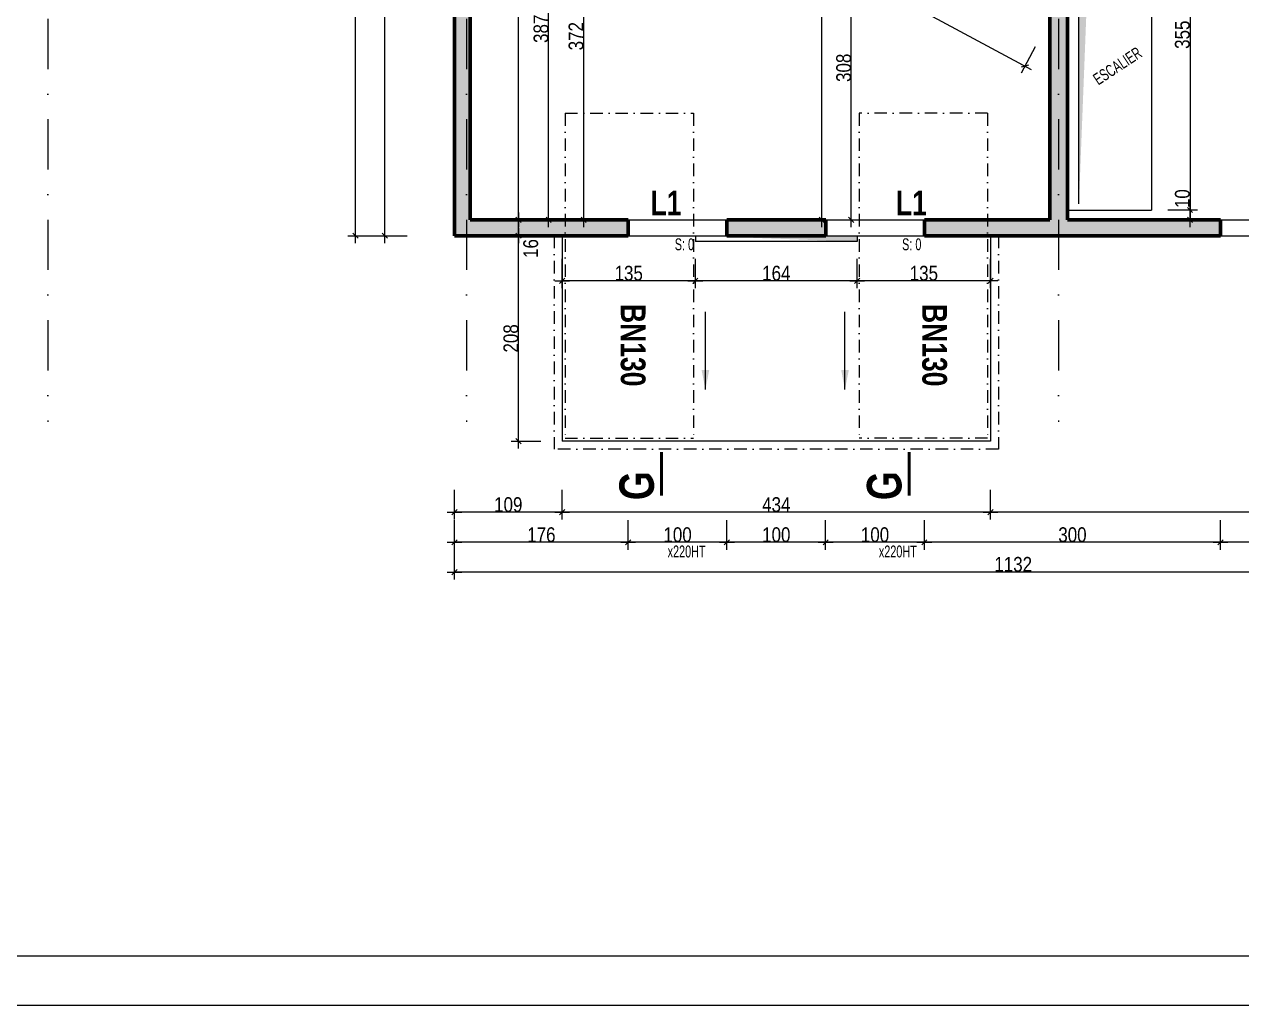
# Model space of a CAD drawing. Header units: millimetres. Extents: x -22 to 27383, y -3644 to 590.
# Drawn here: x 22110 to 23344, y -3610 to -2617 of the extents above; entities that cross this region are included whole.
import ezdxf
from ezdxf.enums import TextEntityAlignment as Align

# ---------------------------------------------------------------- set-up
doc = ezdxf.new("R2010")
doc.units = ezdxf.units.MM
doc.linetypes.add('CACHEX2', pattern=[19.05, 12.7, -6.35])
doc.linetypes.add('TIRETPTX2', pattern=[50.8, 25.4, -12.7, 0, -12.7])
for name, color, linetype in [('01-Cad 1', 2, 'Continuous'), ('01_cote_gen', 4, 'Continuous'), ('01_linteaux', 2, 'Continuous'), ('01_murs_sup', 2, 'CACHEX2'), ('01_poch_BN', 9, 'Continuous'), ('01_poch_murs', 253, 'Continuous'), ('01_texte', 230, 'Continuous'), ('AA_COTES', 2, 'Continuous')]:
    doc.layers.add(name, color=color, linetype=linetype)
doc.layers.add('01_murs_coup', color=5, linetype='Continuous', lineweight=60)
doc.layers.add('01_tram_axes', color=2, linetype='TIRETPTX2', lineweight=9)
doc.styles.add('ARIAL NA', font='ARIALN.TTF')
doc.styles.add('impact', font='impact.ttf')
doc.styles.add('STYLE2', font='ARIALN.TTF')
doc.dimstyles.new('JB50', dxfattribs={"dimscale": 0.1, "dimtxt": 150, "dimasz": 15, "dimexe": 0.1, "dimexo": 0.1, "dimgap": 0.09, "dimtad": 1, "dimdec": 1, "dimdsep": 46, "dimtxsty": 'STYLE2', "dimblk1": 'BOND_G', "dimblk2": 'BOND_D', "dimsah": 1, "dimcen": 1.5, "dimdle": 0.01, "dimse1": 1, "dimse2": 1, "dimclrd": 4, "dimclre": 2, "dimclrt": 6, "dimazin": 2, "dimtfac": 2.333333, "dimtdec": 1, "dimtix": 1, "dimtmove": 2, "dimatfit": 3, "dimldrblk": 'BOND_G', "dimfxl": 1, "dimtolj": 1, "dimtzin": 0, "dimarcsym": 0})

# ---------------------------------------------------------------- blocks, each defined once
blk = doc.blocks.new('BOND_G')
at = {"layer": 'AA_COTES', "color": 0}
for p, q in [((0, -5), (0, 15)), ((5, 0), (-5, 0)), ((1.77, 1.77), (-1.77, -1.77))]:
    blk.add_line(p, q, dxfattribs=at)
blk = doc.blocks.new('BOND_D')
at = {"layer": 'AA_COTES', "color": 0}
for p, q in [((5, 0), (-5, 0)), ((-1.77, -1.77), (1.77, 1.77)), ((0, 5), (0, -15))]:
    blk.add_line(p, q, dxfattribs=at)
blk = doc.blocks.new('*D2310')
at = {"layer": '01_cote_gen', "color": 4, "lineweight": -2, "transparency": 16777216}
blk.add_line((23676.7, -3171.4), (22547.7, -3171.4), dxfattribs=at)
at = {"layer": 'Defpoints', "color": 0, "transparency": 16777216}
for p in [(22546.2, -2830.8), (23678.2, -2830.8), (22546.2, -3171.4)]:
    blk.add_point(p, dxfattribs=at)
at = {"layer": '01_cote_gen', "color": 4, "lineweight": -2, "transparency": 16777216, "xscale": 1.5, "yscale": 1.5, "zscale": 1.5, "rotation": 180}
blk.add_blockref('BOND_D', (22546.2, -3171.4), dxfattribs=at)
at = {"layer": '01_cote_gen', "color": 4, "lineweight": -2, "transparency": 16777216, "xscale": 1.5, "yscale": 1.5, "zscale": 1.5}
blk.add_blockref('BOND_G', (23678.2, -3171.4), dxfattribs=at)
at = {"layer": '01_cote_gen', "color": 6, "transparency": 16777216, "insert": (23112.2, -3163.7), "char_height": 15, "attachment_point": 5, "style": 'STYLE2'}
blk.add_mtext('\\A1;1132', dxfattribs=at)
blk = doc.blocks.new('*D2317')
at = {"layer": '01_cote_gen', "color": 4, "lineweight": -2, "transparency": 16777216}
blk.add_line((23087.7, -2876.6), (22955.7, -2876.6), dxfattribs=at)
at = {"layer": 'Defpoints', "color": 0, "transparency": 16777216}
for p in [(22954.2, -2836.8), (23089.2, -2857.2), (22954.2, -2876.6)]:
    blk.add_point(p, dxfattribs=at)
at = {"layer": '01_cote_gen', "color": 4, "lineweight": -2, "transparency": 16777216, "xscale": 1.5, "yscale": 1.5, "zscale": 1.5, "rotation": 180}
blk.add_blockref('BOND_D', (22954.2, -2876.6), dxfattribs=at)
at = {"layer": '01_cote_gen', "color": 4, "lineweight": -2, "transparency": 16777216, "xscale": 1.5, "yscale": 1.5, "zscale": 1.5}
blk.add_blockref('BOND_G', (23089.2, -2876.6), dxfattribs=at)
at = {"layer": '01_cote_gen', "color": 6, "transparency": 16777216, "insert": (23021.7, -2868.9), "char_height": 15, "attachment_point": 5, "style": 'STYLE2'}
blk.add_mtext('\\A1;135', dxfattribs=at)
blk = doc.blocks.new('*D2318')
at = {"layer": '01_cote_gen', "color": 4, "lineweight": -2, "transparency": 16777216}
blk.add_line((22952.7, -2876.6), (22791.7, -2876.6), dxfattribs=at)
at = {"layer": 'Defpoints', "color": 0, "transparency": 16777216}
for p in [(22790.2, -2836.8), (22954.2, -2854.4), (22790.2, -2876.6)]:
    blk.add_point(p, dxfattribs=at)
at = {"layer": '01_cote_gen', "color": 4, "lineweight": -2, "transparency": 16777216, "xscale": 1.5, "yscale": 1.5, "zscale": 1.5, "rotation": 180}
blk.add_blockref('BOND_D', (22790.2, -2876.6), dxfattribs=at)
at = {"layer": '01_cote_gen', "color": 4, "lineweight": -2, "transparency": 16777216, "xscale": 1.5, "yscale": 1.5, "zscale": 1.5}
blk.add_blockref('BOND_G', (22954.2, -2876.6), dxfattribs=at)
at = {"layer": '01_cote_gen', "color": 6, "transparency": 16777216, "insert": (22872.2, -2868.9), "char_height": 15, "attachment_point": 5, "style": 'STYLE2'}
blk.add_mtext('\\A1;164', dxfattribs=at)
blk = doc.blocks.new('*D2319')
at = {"layer": '01_cote_gen', "color": 4, "lineweight": -2, "transparency": 16777216}
blk.add_line((22788.7, -2876.6), (22656.7, -2876.6), dxfattribs=at)
at = {"layer": 'Defpoints', "color": 0, "transparency": 16777216}
for p in [(22655.2, -2855.3), (22790.2, -2869.1), (22655.2, -2876.6)]:
    blk.add_point(p, dxfattribs=at)
at = {"layer": '01_cote_gen', "color": 4, "lineweight": -2, "transparency": 16777216, "xscale": 1.5, "yscale": 1.5, "zscale": 1.5, "rotation": 180}
blk.add_blockref('BOND_D', (22655.2, -2876.6), dxfattribs=at)
at = {"layer": '01_cote_gen', "color": 4, "lineweight": -2, "transparency": 16777216, "xscale": 1.5, "yscale": 1.5, "zscale": 1.5}
blk.add_blockref('BOND_G', (22790.2, -2876.6), dxfattribs=at)
at = {"layer": '01_cote_gen', "color": 6, "transparency": 16777216, "insert": (22722.7, -2868.9), "char_height": 15, "attachment_point": 5, "style": 'STYLE2'}
blk.add_mtext('\\A1;135', dxfattribs=at)
blk = doc.blocks.new('*D2321')
at = {"layer": '01_cote_gen', "color": 4, "lineweight": -2, "transparency": 16777216}
blk.add_line((23420.7, -3141.3), (23323.7, -3141.3), dxfattribs=at)
at = {"layer": 'Defpoints', "color": 0, "transparency": 16777216}
for p in [(23322.2, -2830.8), (23422.2, -2830.8), (23322.2, -3141.3)]:
    blk.add_point(p, dxfattribs=at)
at = {"layer": '01_cote_gen', "color": 4, "lineweight": -2, "transparency": 16777216, "xscale": 1.5, "yscale": 1.5, "zscale": 1.5, "rotation": 180}
blk.add_blockref('BOND_D', (23322.2, -3141.3), dxfattribs=at)
at = {"layer": '01_cote_gen', "color": 4, "lineweight": -2, "transparency": 16777216, "xscale": 1.5, "yscale": 1.5, "zscale": 1.5}
blk.add_blockref('BOND_G', (23422.2, -3141.3), dxfattribs=at)
at = {"layer": '01_cote_gen', "color": 6, "transparency": 16777216, "insert": (23372.2, -3133.7), "char_height": 15, "attachment_point": 5, "style": 'STYLE2'}
blk.add_mtext('\\A1;100', dxfattribs=at)
blk = doc.blocks.new('*D2322')
at = {"layer": '01_cote_gen', "color": 4, "lineweight": -2, "transparency": 16777216}
blk.add_line((23320.7, -3141.3), (23023.7, -3141.3), dxfattribs=at)
at = {"layer": 'Defpoints', "color": 0, "transparency": 16777216}
for p in [(23022.2, -2830.8), (23322.2, -2830.8), (23022.2, -3141.3)]:
    blk.add_point(p, dxfattribs=at)
at = {"layer": '01_cote_gen', "color": 4, "lineweight": -2, "transparency": 16777216, "xscale": 1.5, "yscale": 1.5, "zscale": 1.5, "rotation": 180}
blk.add_blockref('BOND_D', (23022.2, -3141.3), dxfattribs=at)
at = {"layer": '01_cote_gen', "color": 4, "lineweight": -2, "transparency": 16777216, "xscale": 1.5, "yscale": 1.5, "zscale": 1.5}
blk.add_blockref('BOND_G', (23322.2, -3141.3), dxfattribs=at)
at = {"layer": '01_cote_gen', "color": 6, "transparency": 16777216, "insert": (23172.2, -3133.7), "char_height": 15, "attachment_point": 5, "style": 'STYLE2'}
blk.add_mtext('\\A1;300', dxfattribs=at)
blk = doc.blocks.new('*D2323')
at = {"layer": '01_cote_gen', "color": 4, "lineweight": -2, "transparency": 16777216}
blk.add_line((23020.7, -3141.3), (22923.7, -3141.3), dxfattribs=at)
at = {"layer": 'Defpoints', "color": 0, "transparency": 16777216}
for p in [(22922.2, -2822.8), (23022.2, -2830.8), (22922.2, -3141.3)]:
    blk.add_point(p, dxfattribs=at)
at = {"layer": '01_cote_gen', "color": 4, "lineweight": -2, "transparency": 16777216, "xscale": 1.5, "yscale": 1.5, "zscale": 1.5, "rotation": 180}
blk.add_blockref('BOND_D', (22922.2, -3141.3), dxfattribs=at)
at = {"layer": '01_cote_gen', "color": 4, "lineweight": -2, "transparency": 16777216, "xscale": 1.5, "yscale": 1.5, "zscale": 1.5}
blk.add_blockref('BOND_G', (23022.2, -3141.3), dxfattribs=at)
at = {"layer": '01_cote_gen', "color": 6, "transparency": 16777216, "insert": (22972.2, -3133.7), "char_height": 15, "attachment_point": 5, "style": 'STYLE2'}
blk.add_mtext('\\A1;100', dxfattribs=at)
blk = doc.blocks.new('*D2324')
at = {"layer": '01_cote_gen', "color": 4, "lineweight": -2, "transparency": 16777216}
blk.add_line((22920.7, -3141.3), (22823.7, -3141.3), dxfattribs=at)
at = {"layer": 'Defpoints', "color": 0, "transparency": 16777216}
for p in [(22822.2, -2822.8), (22922.2, -2822.8), (22822.2, -3141.3)]:
    blk.add_point(p, dxfattribs=at)
at = {"layer": '01_cote_gen', "color": 4, "lineweight": -2, "transparency": 16777216, "xscale": 1.5, "yscale": 1.5, "zscale": 1.5, "rotation": 180}
blk.add_blockref('BOND_D', (22822.2, -3141.3), dxfattribs=at)
at = {"layer": '01_cote_gen', "color": 4, "lineweight": -2, "transparency": 16777216, "xscale": 1.5, "yscale": 1.5, "zscale": 1.5}
blk.add_blockref('BOND_G', (22922.2, -3141.3), dxfattribs=at)
at = {"layer": '01_cote_gen', "color": 6, "transparency": 16777216, "insert": (22872.2, -3133.7), "char_height": 15, "attachment_point": 5, "style": 'STYLE2'}
blk.add_mtext('\\A1;100', dxfattribs=at)
blk = doc.blocks.new('*D2325')
at = {"layer": '01_cote_gen', "color": 4, "lineweight": -2, "transparency": 16777216}
blk.add_line((22820.7, -3141.3), (22723.7, -3141.3), dxfattribs=at)
at = {"layer": 'Defpoints', "color": 0, "transparency": 16777216}
for p in [(22722.2, -2822.8), (22822.2, -2822.8), (22722.2, -3141.3)]:
    blk.add_point(p, dxfattribs=at)
at = {"layer": '01_cote_gen', "color": 4, "lineweight": -2, "transparency": 16777216, "xscale": 1.5, "yscale": 1.5, "zscale": 1.5, "rotation": 180}
blk.add_blockref('BOND_D', (22722.2, -3141.3), dxfattribs=at)
at = {"layer": '01_cote_gen', "color": 4, "lineweight": -2, "transparency": 16777216, "xscale": 1.5, "yscale": 1.5, "zscale": 1.5}
blk.add_blockref('BOND_G', (22822.2, -3141.3), dxfattribs=at)
at = {"layer": '01_cote_gen', "color": 6, "transparency": 16777216, "insert": (22772.2, -3133.7), "char_height": 15, "attachment_point": 5, "style": 'STYLE2'}
blk.add_mtext('\\A1;100', dxfattribs=at)
blk = doc.blocks.new('*D2326')
at = {"layer": '01_cote_gen', "color": 4, "lineweight": -2, "transparency": 16777216}
blk.add_line((22720.7, -3141.3), (22547.7, -3141.3), dxfattribs=at)
at = {"layer": 'Defpoints', "color": 0, "transparency": 16777216}
for p in [(22722.2, -2822.8), (22546.2, -2830.8), (22546.2, -3141.3)]:
    blk.add_point(p, dxfattribs=at)
at = {"layer": '01_cote_gen', "color": 4, "lineweight": -2, "transparency": 16777216, "xscale": 1.5, "yscale": 1.5, "zscale": 1.5, "rotation": 180}
blk.add_blockref('BOND_D', (22546.2, -3141.3), dxfattribs=at)
at = {"layer": '01_cote_gen', "color": 4, "lineweight": -2, "transparency": 16777216, "xscale": 1.5, "yscale": 1.5, "zscale": 1.5}
blk.add_blockref('BOND_G', (22722.2, -3141.3), dxfattribs=at)
at = {"layer": '01_cote_gen', "color": 6, "transparency": 16777216, "insert": (22634.2, -3133.7), "char_height": 15, "attachment_point": 5, "style": 'STYLE2'}
blk.add_mtext('\\A1;176', dxfattribs=at)
blk = doc.blocks.new('*D2327')
at = {"layer": '01_cote_gen', "color": 4, "lineweight": -2, "transparency": 16777216}
blk.add_line((23676.7, -3110.8), (23090.7, -3110.8), dxfattribs=at)
at = {"layer": 'Defpoints', "color": 0, "transparency": 16777216}
for p in [(23678.2, -2830.8), (23089.2, -3038.8), (23089.2, -3110.8)]:
    blk.add_point(p, dxfattribs=at)
at = {"layer": '01_cote_gen', "color": 4, "lineweight": -2, "transparency": 16777216, "xscale": 1.5, "yscale": 1.5, "zscale": 1.5, "rotation": 180}
blk.add_blockref('BOND_D', (23089.2, -3110.8), dxfattribs=at)
at = {"layer": '01_cote_gen', "color": 4, "lineweight": -2, "transparency": 16777216, "xscale": 1.5, "yscale": 1.5, "zscale": 1.5}
blk.add_blockref('BOND_G', (23678.2, -3110.8), dxfattribs=at)
at = {"layer": '01_cote_gen', "color": 6, "transparency": 16777216, "insert": (23383.7, -3103.2), "char_height": 15, "attachment_point": 5, "style": 'STYLE2'}
blk.add_mtext('\\A1;589', dxfattribs=at)
blk = doc.blocks.new('*D2328')
at = {"layer": '01_cote_gen', "color": 4, "lineweight": -2, "transparency": 16777216}
blk.add_line((23087.7, -3110.8), (22656.7, -3110.8), dxfattribs=at)
at = {"layer": 'Defpoints', "color": 0, "transparency": 16777216}
for p in [(22655.2, -3038.8), (23089.2, -3038.8), (22655.2, -3110.8)]:
    blk.add_point(p, dxfattribs=at)
at = {"layer": '01_cote_gen', "color": 4, "lineweight": -2, "transparency": 16777216, "xscale": 1.5, "yscale": 1.5, "zscale": 1.5, "rotation": 180}
blk.add_blockref('BOND_D', (22655.2, -3110.8), dxfattribs=at)
at = {"layer": '01_cote_gen', "color": 4, "lineweight": -2, "transparency": 16777216, "xscale": 1.5, "yscale": 1.5, "zscale": 1.5}
blk.add_blockref('BOND_G', (23089.2, -3110.8), dxfattribs=at)
at = {"layer": '01_cote_gen', "color": 6, "transparency": 16777216, "insert": (22872.2, -3103.2), "char_height": 15, "attachment_point": 5, "style": 'STYLE2'}
blk.add_mtext('\\A1;434', dxfattribs=at)
blk = doc.blocks.new('*D2329')
at = {"layer": '01_cote_gen', "color": 4, "lineweight": -2, "transparency": 16777216}
blk.add_line((22653.7, -3110.8), (22547.7, -3110.8), dxfattribs=at)
at = {"layer": 'Defpoints', "color": 0, "transparency": 16777216}
for p in [(22546.2, -2830.8), (22655.2, -3038.8), (22546.2, -3110.8)]:
    blk.add_point(p, dxfattribs=at)
at = {"layer": '01_cote_gen', "color": 4, "lineweight": -2, "transparency": 16777216, "xscale": 1.5, "yscale": 1.5, "zscale": 1.5, "rotation": 180}
blk.add_blockref('BOND_D', (22546.2, -3110.8), dxfattribs=at)
at = {"layer": '01_cote_gen', "color": 4, "lineweight": -2, "transparency": 16777216, "xscale": 1.5, "yscale": 1.5, "zscale": 1.5}
blk.add_blockref('BOND_G', (22655.2, -3110.8), dxfattribs=at)
at = {"layer": '01_cote_gen', "color": 6, "transparency": 16777216, "insert": (22600.7, -3103.2), "char_height": 15, "attachment_point": 5, "style": 'STYLE2'}
blk.add_mtext('\\A1;109', dxfattribs=at)
blk = doc.blocks.new('*D2363')
at = {"layer": '01_cote_gen', "color": 4, "lineweight": -2, "transparency": 16777216}
blk.add_line((22611, -3037.3), (22611, -2832.3), dxfattribs=at)
at = {"layer": 'Defpoints', "color": 0, "transparency": 16777216}
for p in [(22611, -2830.8), (22621.4, -2830.8), (22655.2, -3038.8)]:
    blk.add_point(p, dxfattribs=at)
at = {"layer": '01_cote_gen', "color": 4, "lineweight": -2, "transparency": 16777216, "xscale": 1.5, "yscale": 1.5, "zscale": 1.5}
for name, p, rotation in [('BOND_D', (22611, -2830.8), 90), ('BOND_G', (22611, -3038.8), 270)]:
    blk.add_blockref(name, p, dxfattribs=dict(at, rotation=rotation))
at = {"layer": '01_cote_gen', "color": 6, "transparency": 16777216, "insert": (22603.4, -2934.8), "char_height": 15, "attachment_point": 5, "rotation": 90, "style": 'STYLE2'}
blk.add_mtext('\\A1;208', dxfattribs=at)
blk = doc.blocks.new('*D2364')
at = {"layer": '01_cote_gen', "color": 4, "lineweight": -2, "transparency": 16777216}
blk.add_line((22611, -2829.3), (22611, -2816.3), dxfattribs=at)
at = {"layer": 'Defpoints', "color": 0, "transparency": 16777216}
for p in [(22611, -2814.8), (22642.2, -2814.8), (22621.4, -2830.8)]:
    blk.add_point(p, dxfattribs=at)
at = {"layer": '01_cote_gen', "color": 4, "lineweight": -2, "transparency": 16777216, "xscale": 1.5, "yscale": 1.5, "zscale": 1.5}
for name, p, rotation in [('BOND_D', (22611, -2814.8), 90), ('BOND_G', (22611, -2830.8), 270)]:
    blk.add_blockref(name, p, dxfattribs=dict(at, rotation=rotation))
at = {"layer": '01_cote_gen', "color": 6, "transparency": 16777216, "insert": (22623.5, -2843.8), "char_height": 15, "attachment_point": 5, "rotation": 90, "style": 'STYLE2'}
blk.add_mtext('\\A1;16', dxfattribs=at)
blk = doc.blocks.new('*D2365')
at = {"layer": '01_cote_gen', "color": 4, "lineweight": -2, "transparency": 16777216}
blk.add_line((22611, -2813.3), (22611, -1905.3), dxfattribs=at)
at = {"layer": 'Defpoints', "color": 0, "transparency": 16777216}
for p in [(22611, -1903.8), (22686, -1903.8), (22642.2, -2814.8)]:
    blk.add_point(p, dxfattribs=at)
at = {"layer": '01_cote_gen', "color": 4, "lineweight": -2, "transparency": 16777216, "xscale": 1.5, "yscale": 1.5, "zscale": 1.5}
for name, p, rotation in [('BOND_D', (22611, -1903.8), 90), ('BOND_G', (22611, -2814.8), 270)]:
    blk.add_blockref(name, p, dxfattribs=dict(at, rotation=rotation))
at = {"layer": '01_cote_gen', "color": 6, "transparency": 16777216, "insert": (22603.4, -2359.3), "char_height": 15, "attachment_point": 5, "rotation": 90, "style": 'STYLE2'}
blk.add_mtext('\\A1;911', dxfattribs=at)
blk = doc.blocks.new('*D2387')
at = {"layer": '01_cote_gen', "color": 4, "lineweight": -2, "transparency": 16777216}
blk.add_line((22641.6, -2813.3), (22641.6, -2429.3), dxfattribs=at)
at = {"layer": 'Defpoints', "color": 0, "transparency": 16777216}
for p in [(22641.6, -2427.8), (22806.2, -2427.8), (22638.7, -2814.8)]:
    blk.add_point(p, dxfattribs=at)
at = {"layer": '01_cote_gen', "color": 4, "lineweight": -2, "transparency": 16777216, "xscale": 1.5, "yscale": 1.5, "zscale": 1.5}
for name, p, rotation in [('BOND_D', (22641.6, -2427.8), 90), ('BOND_G', (22641.6, -2814.8), 270)]:
    blk.add_blockref(name, p, dxfattribs=dict(at, rotation=rotation))
at = {"layer": '01_cote_gen', "color": 6, "transparency": 16777216, "insert": (22633.9, -2621.3), "char_height": 15, "attachment_point": 5, "rotation": 90, "style": 'STYLE2'}
blk.add_mtext('\\A1;387', dxfattribs=at)
blk = doc.blocks.new('*D2415')
at = {"layer": '01_cote_gen', "color": 4, "lineweight": -2, "transparency": 16777216}
blk.add_line((23291.3, -2451.3), (23291.3, -2803.3), dxfattribs=at)
at = {"layer": 'Defpoints', "color": 0, "transparency": 16777216}
for p in [(23252.2, -2449.8), (23252.2, -2804.8), (23291.3, -2804.8)]:
    blk.add_point(p, dxfattribs=at)
at = {"layer": '01_cote_gen', "color": 4, "lineweight": -2, "transparency": 16777216, "xscale": 1.5, "yscale": 1.5, "zscale": 1.5}
for name, p, rotation in [('BOND_G', (23291.3, -2449.8), 90), ('BOND_D', (23291.3, -2804.8), 270)]:
    blk.add_blockref(name, p, dxfattribs=dict(at, rotation=rotation))
at = {"layer": '01_cote_gen', "color": 6, "transparency": 16777216, "insert": (23283.6, -2627.3), "char_height": 15, "attachment_point": 5, "rotation": 90, "style": 'STYLE2'}
blk.add_mtext('\\A1;355', dxfattribs=at)
blk = doc.blocks.new('*D2416')
at = {"layer": '01_cote_gen', "color": 4, "lineweight": -2, "transparency": 16777216}
blk.add_line((23291.3, -2806.3), (23291.3, -2813.3), dxfattribs=at)
at = {"layer": 'Defpoints', "color": 0, "transparency": 16777216}
for p in [(23252.2, -2804.8), (23252.2, -2814.8), (23291.3, -2814.8)]:
    blk.add_point(p, dxfattribs=at)
at = {"layer": '01_cote_gen', "color": 4, "lineweight": -2, "transparency": 16777216, "xscale": 1.5, "yscale": 1.5, "zscale": 1.5}
for name, p, rotation in [('BOND_G', (23291.3, -2804.8), 90), ('BOND_D', (23291.3, -2814.8), 270)]:
    blk.add_blockref(name, p, dxfattribs=dict(at, rotation=rotation))
at = {"layer": '01_cote_gen', "color": 6, "transparency": 16777216, "insert": (23283.6, -2793.3), "char_height": 15, "attachment_point": 5, "rotation": 90, "style": 'STYLE2'}
blk.add_mtext('\\A1;10', dxfattribs=at)
blk = doc.blocks.new('*D2515')
at = {"layer": '01_cote_gen', "color": 4, "lineweight": -2, "transparency": 16777216}
blk.add_line((22475.6, -2829.3), (22475.6, -2314.3), dxfattribs=at)
at = {"layer": 'Defpoints', "color": 0, "transparency": 16777216}
for p in [(22475.6, -2312.8), (22533.1, -2312.8), (22533.2, -2830.8)]:
    blk.add_point(p, dxfattribs=at)
at = {"layer": '01_cote_gen', "color": 4, "lineweight": -2, "transparency": 16777216, "xscale": 1.5, "yscale": 1.5, "zscale": 1.5}
for name, p, rotation in [('BOND_D', (22475.6, -2312.8), 90), ('BOND_G', (22475.6, -2830.8), 270)]:
    blk.add_blockref(name, p, dxfattribs=dict(at, rotation=rotation))
at = {"layer": '01_cote_gen', "color": 6, "transparency": 16777216, "insert": (22467.9, -2571.8), "char_height": 15, "attachment_point": 5, "rotation": 90, "style": 'STYLE2'}
blk.add_mtext('\\A1;518', dxfattribs=at)
blk = doc.blocks.new('*D2516')
at = {"layer": '01_cote_gen', "color": 4, "lineweight": -2, "transparency": 16777216}
blk.add_line((22445.8, -2829.3), (22445.8, -1905.3), dxfattribs=at)
at = {"layer": 'Defpoints', "color": 0, "transparency": 16777216}
for p in [(22445.8, -1903.8), (22498.1, -1903.8), (22498.1, -2830.8)]:
    blk.add_point(p, dxfattribs=at)
at = {"layer": '01_cote_gen', "color": 4, "lineweight": -2, "transparency": 16777216, "xscale": 1.5, "yscale": 1.5, "zscale": 1.5}
for name, p, rotation in [('BOND_D', (22445.8, -1903.8), 90), ('BOND_G', (22445.8, -2830.8), 270)]:
    blk.add_blockref(name, p, dxfattribs=dict(at, rotation=rotation))
at = {"layer": '01_cote_gen', "color": 6, "transparency": 16777216, "insert": (22438.1, -2367.3), "char_height": 15, "attachment_point": 5, "rotation": 90, "style": 'STYLE2'}
blk.add_mtext('\\A1;927', dxfattribs=at)
blk = doc.blocks.new('*D2672')
at = {"layer": '01_cote_gen', "color": 4, "lineweight": -2, "transparency": 16777216}
blk.add_line((22948.1, -2813.3), (22948.1, -2508.3), dxfattribs=at)
at = {"layer": 'Defpoints', "color": 0, "transparency": 16777216}
for p in [(22948.1, -2506.8), (22970.6, -2506.8), (22953.9, -2814.8)]:
    blk.add_point(p, dxfattribs=at)
at = {"layer": '01_cote_gen', "color": 4, "lineweight": -2, "transparency": 16777216, "xscale": 1.5, "yscale": 1.5, "zscale": 1.5}
for name, p, rotation in [('BOND_D', (22948.1, -2506.8), 90), ('BOND_G', (22948.1, -2814.8), 270)]:
    blk.add_blockref(name, p, dxfattribs=dict(at, rotation=rotation))
at = {"layer": '01_cote_gen', "color": 6, "transparency": 16777216, "insert": (22940.5, -2660.8), "char_height": 15, "attachment_point": 5, "rotation": 90, "style": 'STYLE2'}
blk.add_mtext('\\A1;308', dxfattribs=at)
blk = doc.blocks.new('*D2688')
at = {"layer": '01_cote_gen', "color": 4, "lineweight": -2, "transparency": 16777216}
blk.add_line((22918.2, -2813.3), (22918.2, -1905.3), dxfattribs=at)
at = {"layer": 'Defpoints', "color": 0, "transparency": 16777216}
for p in [(22918.2, -1903.8), (22933.4, -1903.8), (22940.6, -2814.8)]:
    blk.add_point(p, dxfattribs=at)
at = {"layer": '01_cote_gen', "color": 4, "lineweight": -2, "transparency": 16777216, "xscale": 1.5, "yscale": 1.5, "zscale": 1.5}
for name, p, rotation in [('BOND_D', (22918.2, -1903.8), 90), ('BOND_G', (22918.2, -2814.8), 270)]:
    blk.add_blockref(name, p, dxfattribs=dict(at, rotation=rotation))
at = {"layer": '01_cote_gen', "color": 6, "transparency": 16777216, "insert": (22910.5, -2359.3), "char_height": 15, "attachment_point": 5, "rotation": 90, "style": 'STYLE2'}
blk.add_mtext('\\A1;911', dxfattribs=at)
blk = doc.blocks.new('*D2710')
at = {"layer": '01_poch_BN', "color": 4, "lineweight": -2, "transparency": 16777216}
blk.add_line((22677.1, -2813.3), (22677.1, -2444.3), dxfattribs=at)
at = {"layer": 'Defpoints', "color": 0, "transparency": 16777216}
for p in [(22677.1, -2442.8), (22693.3, -2442.8), (22693.3, -2814.8)]:
    blk.add_point(p, dxfattribs=at)
at = {"layer": '01_poch_BN', "color": 4, "lineweight": -2, "transparency": 16777216, "xscale": 1.5, "yscale": 1.5, "zscale": 1.5}
for name, p, rotation in [('BOND_D', (22677.1, -2442.8), 90), ('BOND_G', (22677.1, -2814.8), 270)]:
    blk.add_blockref(name, p, dxfattribs=dict(at, rotation=rotation))
at = {"layer": '01_poch_BN', "color": 6, "transparency": 16777216, "insert": (22669.4, -2628.8), "char_height": 15, "attachment_point": 5, "rotation": 90, "style": 'STYLE2'}
blk.add_mtext('\\A1;372', dxfattribs=at)
blk = doc.blocks.new('*D2716')
at = {"layer": '01_cote_gen', "color": 4, "lineweight": -2, "transparency": 16777216}
blk.add_line((23122.7, -2658.5), (22782.3, -2475.4), dxfattribs=at)
at = {"layer": 'Defpoints', "color": 0, "transparency": 16777216}
for p in [(22806.2, -2427.8), (22781, -2474.7), (23149.2, -2612.3)]:
    blk.add_point(p, dxfattribs=at)
at = {"layer": '01_cote_gen', "color": 4, "lineweight": -2, "transparency": 16777216, "xscale": 1.5, "yscale": 1.5, "zscale": 1.5}
for name, p, rotation in [('BOND_D', (22781, -2474.7), 151.7272085159852), ('BOND_G', (23124, -2659.2), 331.7272085159852)]:
    blk.add_blockref(name, p, dxfattribs=dict(at, rotation=rotation))
at = {"layer": '01_cote_gen', "color": 6, "transparency": 16777216, "insert": (22888.8, -2522.5), "char_height": 15, "attachment_point": 5, "rotation": 331.7272, "style": 'STYLE2'}
blk.add_mtext('\\A1;389.5', dxfattribs=at)

msp = doc.modelspace()

# ---------------------------------------------------------------- hatches: boundary and pattern name
at = {"layer": '01_murs_sup'}
h = msp.add_hatch(dxfattribs=at)
h.set_pattern_fill('DASH', color=256, scale=2.5, angle=135)
h.set_pattern_definition([(135, (-632.5555, 11538.144), (-11.2253202, 9e-16), [7.9375, -7.9375])])
h.paths.add_polyline_path([(21546.28, -257.83), (21756.83, -257.83), (21756.83, -241.83), (21530.28, -241.83), (21530.28, -868.95), (21804.22, -868.94), (21804.22, -850.94), (21546.28, -850.95)])
h.paths.add_polyline_path([(22014.97, -241.83), (21856.83, -241.83), (21856.83, -257.83), (22014.97, -257.83)])
h.paths.add_polyline_path([(22332.66, -241.83), (22214.97, -241.83), (22214.97, -257.83), (22264.97, -257.83), (22264.97, -850.84), (21907.42, -850.84), (21907.42, -868.93), (22626.98, -868.88), (22626.97, -850.88), (22282.97, -850.91), (22282.97, -257.83), (22332.66, -257.83)])
h.paths.add_polyline_path([(22652.74, -241.83), (22432.66, -241.83), (22432.66, -257.83), (22652.74, -257.83)])
h.paths.add_polyline_path([(23401.4, -241.83), (22952.74, -241.83), (22952.74, -257.83), (23149.24, -257.83), (23149.24, -815.86), (22963.24, -815.86), (22963.24, -850.86), (22728.97, -850.91), (22728.98, -868.91), (22981.24, -868.86), (22981.24, -833.86), (23149.24, -833.86), (23149.24, -895.71), (23167.24, -895.71), (23167.24, -257.83), (23401.4, -257.83)])
h.paths.add_polyline_path([(23678.24, -241.83), (23501.4, -241.83), (23501.4, -257.83), (23662.24, -257.83), (23662.24, -408.79), (23678.24, -408.79)])
h.paths.add_polyline_path([(23678.24, -708.79), (23662.24, -708.79), (23662.24, -1067.83), (23167.24, -1067.83), (23167.24, -998.91), (23149.24, -998.91), (23149.24, -1778.83), (23167.24, -1778.83), (23167.24, -1085.83), (23662.24, -1085.83), (23662.24, -1208.79), (23678.24, -1208.79)])
h.paths.add_polyline_path([(23018.84, -998.87), (22913.84, -998.87), (22913.84, -1016.87), (23000.84, -1016.87), (23000.84, -1677.83), (22965.84, -1677.83), (22965.84, -1885.83), (22562.18, -1885.83), (22562.18, -1756.03), (22546.18, -1756.03), (22546.18, -2312.92), (22562.18, -2312.92), (22562.18, -1903.83), (23000.84, -1903.83), (23000.84, -1923.83), (23018.84, -1923.83), (23018.84, -1885.83), (22983.84, -1885.83), (22983.84, -1695.83), (23018.84, -1695.83)])
h.paths.add_polyline_path([(22562.18, -1609.83), (22526.42, -1609.83), (22526.42, -1625.83), (22546.18, -1625.83), (22546.18, -1656.03), (22562.18, -1656.03)])
h.paths.add_polyline_path([(22282.97, -1016.87), (22811.84, -1016.87), (22811.84, -998.87), (22200.97, -998.87), (22200.97, -1016.87), (22264.97, -1016.87), (22264.97, -1609.83), (22190.8, -1609.83), (22190.8, -1625.83), (22326.42, -1625.83), (22326.42, -1609.83), (22282.97, -1609.83)])
h.paths.add_polyline_path([(21990.8, -1609.83), (21891.59, -1609.83), (21891.59, -1625.83), (21990.8, -1625.83)], flags=17)
h.paths.add_polyline_path([(21791.59, -1609.83), (21546.28, -1609.83), (21546.28, -1016.87), (22098.97, -1016.87), (22098.97, -998.87), (21530.28, -998.87), (21530.28, -1625.83), (21791.59, -1625.83)])
h.paths.add_polyline_path([(23678.24, -1508.79), (23662.24, -1508.79), (23662.24, -1885.83), (23167.24, -1885.83), (23167.24, -1880.83), (23149.24, -1880.83), (23149.24, -1963.83), (23167.24, -1963.83), (23167.24, -1903.83), (23662.24, -1903.83), (23662.24, -2008.79), (23678.24, -2008.79)])
h.paths.add_polyline_path([(23678.24, -2108.79), (23662.24, -2108.79), (23662.24, -2408.79), (23678.24, -2408.79)])
h.paths.add_polyline_path([(23322.24, -2814.73), (23167.24, -2814.73), (23167.24, -2065.83), (23149.24, -2065.83), (23149.24, -2179.84), (23018.84, -2179.84), (23018.84, -2025.83), (23000.84, -2025.83), (23000.84, -2197.84), (23149.24, -2197.84), (23149.24, -2814.73), (23022.24, -2814.73), (23022.24, -2830.73), (23322.24, -2830.73)])
h.paths.add_polyline_path([(23678.24, -2708.79), (23662.24, -2708.79), (23662.24, -2814.73), (23422.24, -2814.73), (23422.24, -2830.73), (23678.24, -2830.73)])
h.paths.add_polyline_path([(22722.24, -2814.73), (22562.18, -2814.73), (22562.18, -2412.92), (22546.18, -2412.92), (22546.18, -2830.73), (22722.24, -2830.73)])
at = {"layer": '01_poch_murs'}
h = msp.add_hatch(color=256, dxfattribs=at)
h.dxf.hatch_style = 1
h.paths.add_polyline_path([(22562.24, -1903.83), (22546.24, -1903.83), (22546.24, -2212.82), (22562.24, -2212.82)])
h.paths.add_polyline_path([(22562.24, -2312.82), (22546.24, -2312.82), (22546.24, -2830.83), (22722.24, -2830.83), (22722.24, -2814.83), (22562.24, -2814.83)])
h.paths.add_polyline_path([(23167.24, -2179.84), (23019.24, -2179.84), (23019.24, -2197.84), (23149.24, -2197.84), (23149.24, -2814.83), (23022.24, -2814.83), (23022.24, -2830.83), (23322.24, -2830.83), (23322.24, -2814.83), (23167.24, -2814.83)])
h = msp.add_hatch(color=256, dxfattribs=at)
h.dxf.hatch_style = 1
h.paths.add_polyline_path([(22922.24, -2814.83), (22822.24, -2814.83), (22822.24, -2830.83), (22922.24, -2830.83)])
h.paths.add_polyline_path([(23678.24, -2708.83), (23662.24, -2708.83), (23662.24, -2814.83), (23422.24, -2814.83), (23422.24, -2830.83), (23678.24, -2830.83)])
h.paths.add_polyline_path([(23678.24, -2508.83), (23662.24, -2508.83), (23662.24, -2608.83), (23678.24, -2608.83)])
h.paths.add_polyline_path([(23678.24, -2108.83), (23662.24, -2108.83), (23662.24, -2408.83), (23678.24, -2408.83)])

# ---------------------------------------------------------------- linework, layer by layer
at = {"layer": '01-Cad 1'}
for p, q in [((26332.59, -3560.46), (21305.74, -3560.46)), ((26332.59, -3610.46), (21255.74, -3610.46))]:
    msp.add_line(p, q, dxfattribs=at)
at = {"layer": '01_linteaux'}
for p, q in [((23252.24, -2449.83), (23252.24, -2804.83)), ((23167.24, -2804.83), (23252.24, -2804.83)), ((22722.24, -2814.83), (22822.24, -2814.83)), ((22922.24, -2814.83), (23022.24, -2814.83)), ((23322.24, -2814.83), (23422.24, -2814.83)), ((22655.24, -2830.83), (22655.24, -3038.83)), ((22722.24, -2830.83), (22822.24, -2830.83)), ((22790.24, -2830.83), (22790.24, -2836.83)), ((22922.24, -2830.83), (23022.24, -2830.83)), ((22954.24, -2830.83), (22954.24, -2836.83)), ((23089.24, -2830.83), (23089.24, -3038.83)), ((23322.24, -2830.83), (23422.24, -2830.83)), ((22954.24, -2836.83), (22790.24, -2836.83)), ((23089.24, -3038.83), (22655.24, -3038.83))]:
    msp.add_line(p, q, dxfattribs=at)
at = {"layer": '01_linteaux', "color": 230, "lineweight": 0}
for p, q in [((22800.39, -2986.6), (22800.39, -2907.74)), ((22941.78, -2986.6), (22941.78, -2907.74))]:
    msp.add_line(p, q, dxfattribs=at)
at = {"layer": '01_linteaux'}
msp.add_solid([(22790.24, -2830.83), (22954.24, -2830.83), (22954.24, -2836.83)], dxfattribs=at)
at = {"layer": '01_linteaux', "color": 230, "lineweight": 0}
for points in [[(22800.39, -2986.6), (22796.49, -2966.69), (22800.39, -2966.69)], [(22800.39, -2986.6), (22804.29, -2966.69), (22800.39, -2966.69)], [(22941.78, -2986.6), (22937.89, -2966.69), (22941.78, -2966.69)], [(22941.78, -2986.6), (22945.68, -2966.69), (22941.78, -2966.69)]]:
    msp.add_solid(points, dxfattribs=at)
at = {"layer": '01_murs_coup'}
for p, q in [((23167.24, -2179.84), (23167.24, -2814.83)), ((23149.24, -2197.84), (23149.24, -2814.83)), ((22546.24, -2312.82), (22546.24, -2830.83)), ((22562.24, -2312.82), (22562.24, -2814.83)), ((22562.24, -2814.83), (22722.24, -2814.83)), ((22562.24, -2814.83), (22722.24, -2814.83)), ((22722.24, -2830.83), (22722.24, -2814.83)), ((22822.24, -2814.83), (22922.24, -2814.83)), ((22822.24, -2814.83), (22922.24, -2814.83)), ((22822.24, -2830.83), (22822.24, -2814.83)), ((22922.24, -2830.83), (22922.24, -2814.83)), ((23022.24, -2814.83), (23149.24, -2814.83)), ((23022.24, -2830.83), (23022.24, -2814.83)), ((23167.24, -2814.83), (23322.24, -2814.83)), ((23167.24, -2814.83), (23322.24, -2814.83)), ((23322.24, -2830.83), (23322.24, -2814.83)), ((22546.24, -2830.83), (22722.24, -2830.83)), ((22546.24, -2830.83), (22722.24, -2830.83)), ((22822.24, -2830.83), (22922.24, -2830.83)), ((22822.24, -2830.83), (22922.24, -2830.83)), ((23022.24, -2830.83), (23322.24, -2830.83)), ((23022.24, -2830.83), (23322.24, -2830.83))]:
    msp.add_line(p, q, dxfattribs=at)
at = {"layer": '01_murs_sup'}
for p, q in [((23167.24, -2065.83), (23167.24, -2814.73)), ((23149.24, -2197.84), (23149.24, -2814.73)), ((22546.18, -2412.92), (22546.18, -2830.73)), ((22562.18, -2412.92), (22562.18, -2814.73)), ((22562.18, -2814.73), (22722.24, -2814.73)), ((22722.24, -2814.73), (22722.24, -2830.73)), ((23022.24, -2814.73), (23149.24, -2814.73)), ((23022.24, -2814.73), (23149.24, -2814.73)), ((23022.24, -2814.73), (23022.24, -2830.73)), ((23167.24, -2814.73), (23322.24, -2814.73)), ((23322.24, -2814.73), (23322.24, -2830.73)), ((22546.18, -2830.73), (22722.24, -2830.73)), ((23022.24, -2830.73), (23322.24, -2830.73))]:
    msp.add_line(p, q, dxfattribs=at)
at = {"layer": '01_poch_murs'}
msp.add_line((23178.78, -2798.63), (23178.78, -2460.12), dxfattribs=at)
msp.add_solid([(23178.78, -2798.63), (23178.78, -2460.12), (23191.54, -2471.9)], dxfattribs=at)
at = {"layer": '01_texte', "const_width": 3}
for points in [[(22755.87, -3049.84), (22755.87, -3094.09)], [(23006.66, -3049.84), (23006.66, -3094.09)]]:
    msp.add_lwpolyline(points, dxfattribs=at)
at = {"layer": '01_tram_axes', "color": 253, "ltscale": 2}
for p, q in [((22134.28, 439.75), (22134.28, -3019.3)), ((22558.18, 439.75), (22558.24, -3019.4)), ((23158.24, 439.75), (23158.24, -3019.4))]:
    msp.add_line(p, q, dxfattribs=at)
at = {"layer": '01_tram_axes', "ltscale": 0.5}
for p, q in [((22658.24, -2706.83), (22788.24, -2706.83)), ((22658.24, -2706.83), (22658.24, -3035.83)), ((22788.24, -2706.83), (22788.24, -3035.83)), ((23086.24, -2706.83), (22956.24, -2706.83)), ((22956.24, -2706.83), (22956.24, -3035.83)), ((23086.24, -2706.83), (23086.24, -3035.83)), ((22647.24, -2830.83), (22647.24, -3046.83)), ((23097.24, -2830.83), (23097.24, -3046.83)), ((22658.24, -3035.83), (22788.24, -3035.83)), ((23086.24, -3035.83), (22956.24, -3035.83)), ((23097.24, -3046.83), (22647.24, -3046.83))]:
    msp.add_line(p, q, dxfattribs=at)

# ---------------------------------------------------------------- texts
at = {"layer": '01_texte', "style": 'ARIAL NA', "width": 0.8}
msp.add_text('ESCALIER', height=12, rotation=33.32489, dxfattribs=at).set_placement((23200.37, -2681.84), align=Align.BOTTOM_LEFT)
at = {"layer": '01_texte', "style": 'impact'}
for p in [(22760.43, -2817.81), (23009.01, -2817.81)]:
    msp.add_text('L1', height=25, dxfattribs=at).set_placement(p, align=Align.BOTTOM_CENTER)
at = {"layer": '01_texte', "style": 'ARIAL NA', "width": 0.8}
for s, p in [('S: 0', (22769.35, -2845.54)), ('S: 0', (22999.64, -2845.54)), ('x220HT', (22762.1, -3156.56)), ('x220HT', (22976.06, -3156.56))]:
    msp.add_text(s, height=12, dxfattribs=at).set_placement(p)
at = {"layer": '01_texte', "style": 'impact'}
for s, height, rotation, p in [('BN130', 25, 270, (22707.2, -2941.74)), ('BN130', 25, 270, (23012.62, -2941.74)), ('G', 35, 90, (22758.73, -3083.99)), ('G', 35, 90, (23009.52, -3083.99))]:
    msp.add_text(s, height=height, rotation=rotation, dxfattribs=at).set_placement(p, align=Align.BOTTOM_CENTER)

# ---------------------------------------------------------------- dimensions: what is measured, and where the dimension line sits
at = {"layer": '01_cote_gen'}
for base, p1, p2, picture, middle in [((22445.75, -1903.83), (22498.1, -2830.83), (22498.1, -1903.83), '*D2516', (22438.08, -2367.33)), ((22611.03, -1903.83), (22642.24, -2814.83), (22685.96, -1903.83), '*D2365', (22603.36, -2359.33)), ((22918.18, -1903.83), (22940.63, -2814.83), (22933.41, -1903.83), '*D2688', (22910.51, -2359.33)), ((22475.6, -2312.82), (22533.16, -2830.83), (22533.11, -2312.82), '*D2515', (22467.93, -2571.83)), ((22641.61, -2427.84), (22638.74, -2814.83), (22806.24, -2427.84), '*D2387', (22633.94, -2621.33)), ((23291.29, -2804.83), (23252.24, -2449.83), (23252.24, -2804.83), '*D2415', (23283.62, -2627.33)), ((22948.13, -2506.84), (22953.91, -2814.83), (22970.63, -2506.84), '*D2672', (22940.47, -2660.83)), ((22611.03, -2830.83), (22655.24, -3038.83), (22621.38, -2830.83), '*D2363', (22603.36, -2934.83))]:
    dim = msp.add_linear_dim(base=base, p1=p1, p2=p2, angle=90, dimstyle='JB50', dxfattribs=at)
    dim.commit()
    dim.dimension.update_dxf_attribs({"geometry": picture, "text_midpoint": middle})
for base, p1, p2, angle, picture, middle, dimtype in [((22781.02, -2474.73), (23149.24, -2612.31), (22806.24, -2427.84), 151.72721, '*D2716', (22888.77, -2522.45), 161), ((23291.29, -2814.83), (23252.24, -2804.83), (23252.24, -2814.83), 90, '*D2416', (23283.62, -2793.29), 160), ((22611.03, -2814.83), (22621.38, -2830.83), (22642.24, -2814.83), 90, '*D2364', (22623.48, -2843.78), 160)]:
    dim = msp.add_linear_dim(base=base, p1=p1, p2=p2, angle=angle, dimstyle='JB50', dxfattribs=at)
    dim.commit()
    dim.dimension.update_dxf_attribs({"geometry": picture, "text_midpoint": middle, "dimtype": dimtype})
for base, p1, p2, picture, middle in [((22546.24, -3141.32), (22722.24, -2822.83), (22546.24, -2830.83), '*D2326', (22634.24, -3133.65)), ((22722.24, -3141.32), (22822.24, -2822.83), (22722.24, -2822.83), '*D2325', (22772.24, -3133.65)), ((22822.24, -3141.32), (22922.24, -2822.83), (22822.24, -2822.83), '*D2324', (22872.24, -3133.65)), ((22922.24, -3141.32), (23022.24, -2830.83), (22922.24, -2822.83), '*D2323', (22972.24, -3133.65)), ((22546.24, -3171.35), (23678.24, -2830.83), (22546.24, -2830.83), '*D2310', (23112.24, -3163.68)), ((22546.24, -3110.84), (22655.24, -3038.83), (22546.24, -2830.83), '*D2329', (22600.74, -3103.17)), ((23022.24, -3141.32), (23322.24, -2830.83), (23022.24, -2830.83), '*D2322', (23172.24, -3133.65)), ((23089.24, -3110.84), (23678.24, -2830.83), (23089.24, -3038.83), '*D2327', (23383.74, -3103.17)), ((23322.24, -3141.32), (23422.24, -2830.83), (23322.24, -2830.83), '*D2321', (23372.24, -3133.65)), ((22790.24, -2876.56), (22954.24, -2854.42), (22790.24, -2836.83), '*D2318', (22872.24, -2868.89)), ((22954.24, -2876.56), (23089.24, -2857.19), (22954.24, -2836.83), '*D2317', (23021.74, -2868.89)), ((22655.24, -2876.56), (22790.24, -2869.06), (22655.24, -2855.34), '*D2319', (22722.74, -2868.89)), ((22655.24, -3110.84), (23089.24, -3038.83), (22655.24, -3038.83), '*D2328', (22872.24, -3103.17))]:
    dim = msp.add_linear_dim(base=base, p1=p1, p2=p2, dimstyle='JB50', dxfattribs=at)
    dim.commit()
    dim.dimension.update_dxf_attribs({"geometry": picture, "text_midpoint": middle})
at = {"layer": '01_poch_BN'}
dim = msp.add_linear_dim(base=(22677.11, -2442.84), p1=(22693.28, -2814.83), p2=(22693.28, -2442.84), angle=90, dimstyle='JB50', dxfattribs=at)
dim.commit()
dim.dimension.update_dxf_attribs({"geometry": '*D2710', "text_midpoint": (22669.44, -2628.83)})

doc.saveas('drawing.dxf')
